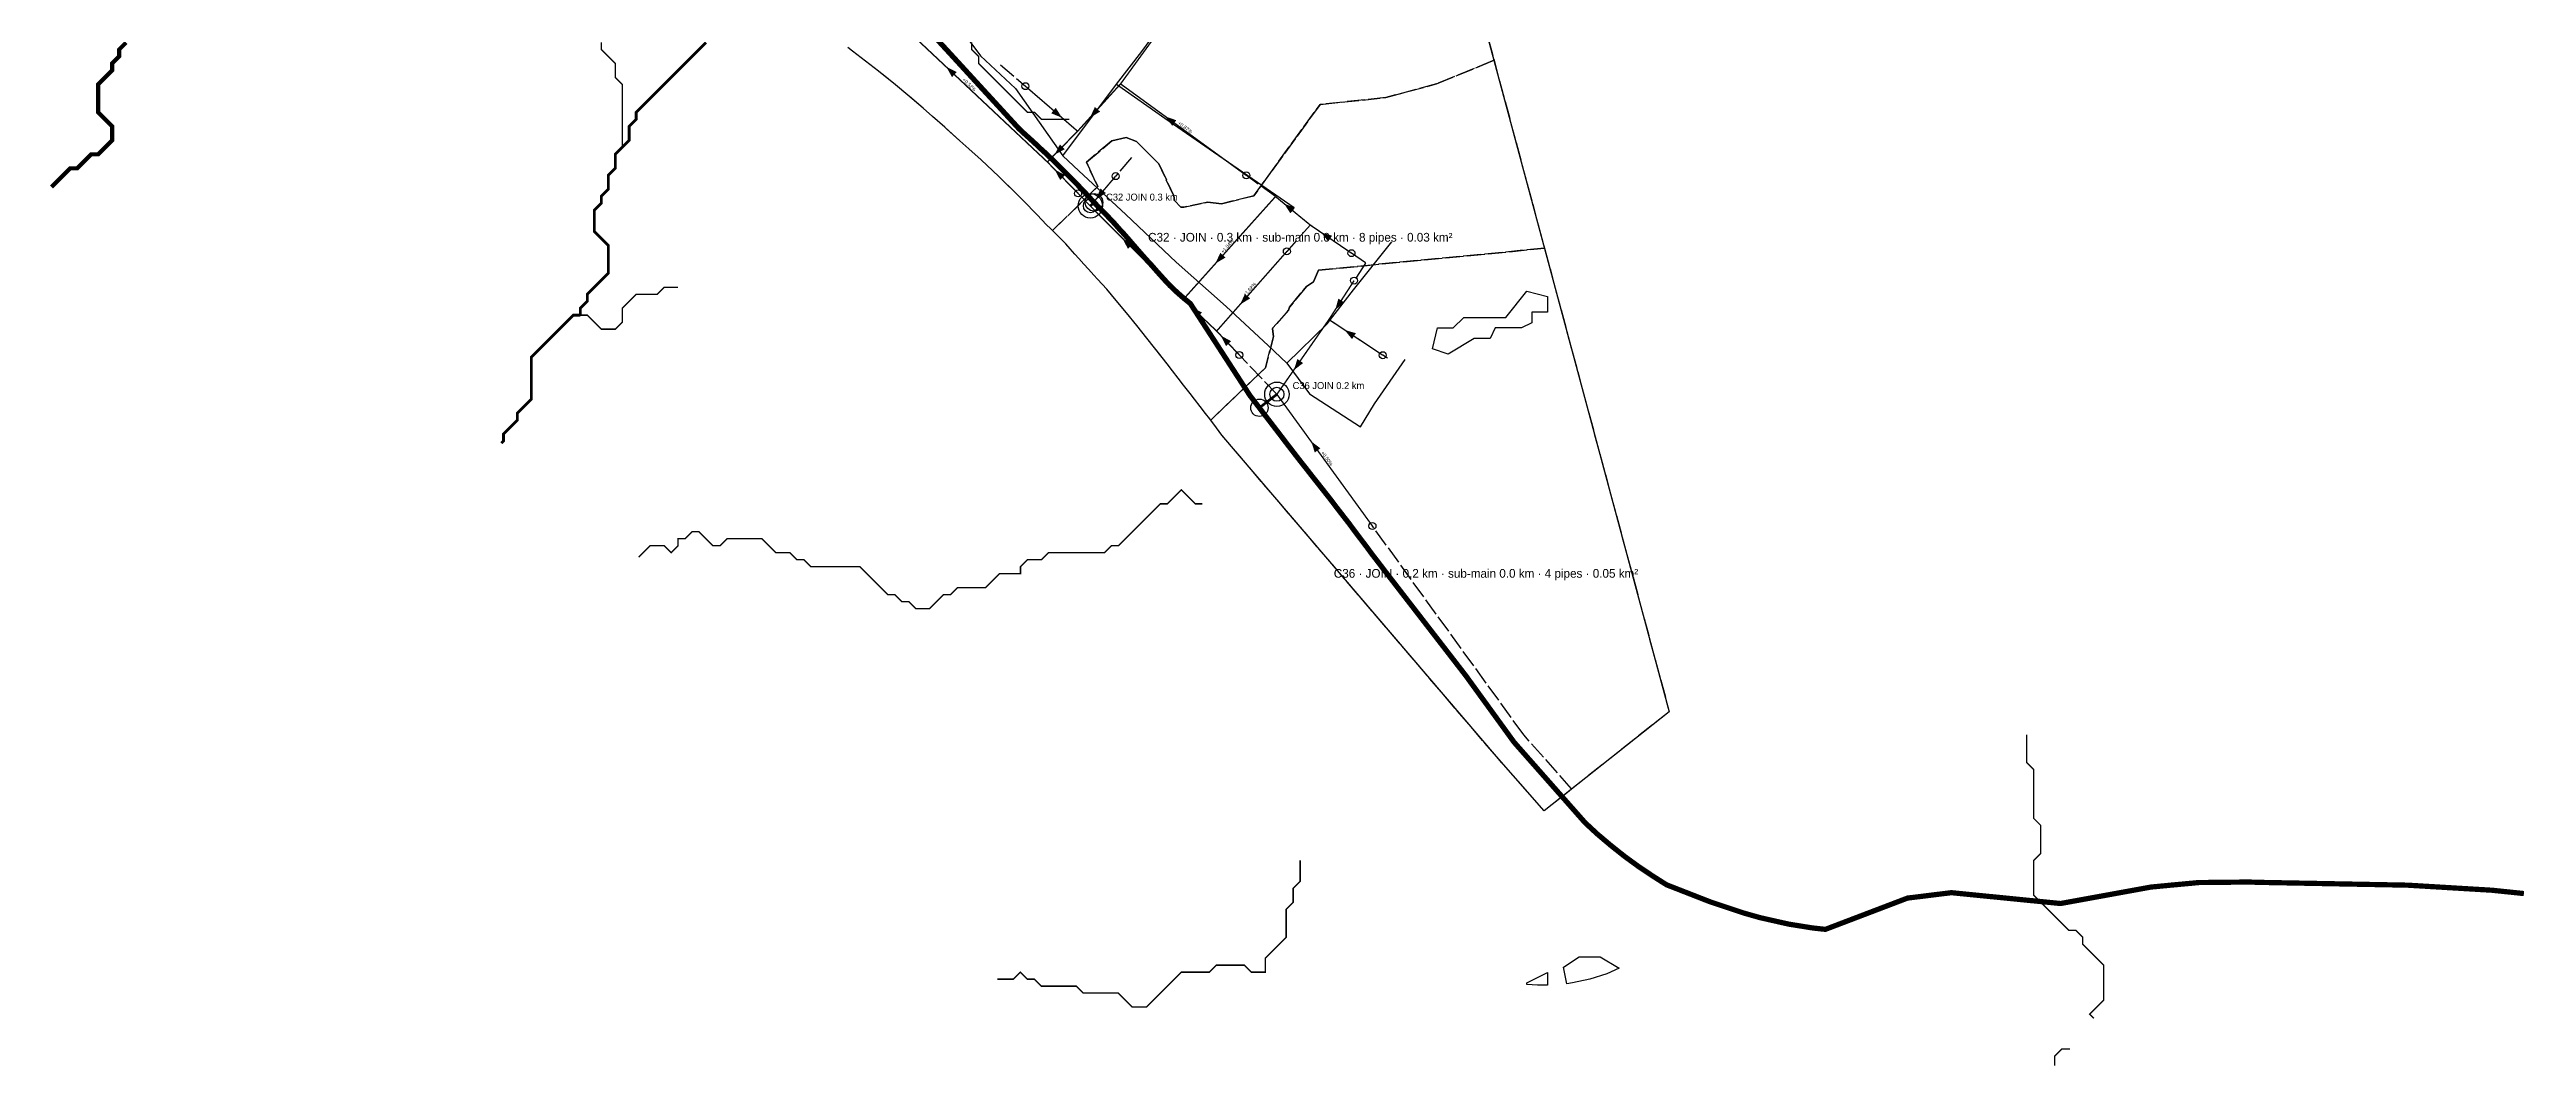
# Model space of a CAD drawing. Header units: metres. Extents: x 442821 to 452274, y 2561971 to 2571293.
# Drawn here: x 450536 to 451954, y 2566590 to 2567172 of the extents above; entities that cross this region are included whole.
import ezdxf
from ezdxf.enums import TextEntityAlignment as Align

# ---------------------------------------------------------------- set-up
doc = ezdxf.new("R2010")
doc.units = ezdxf.units.M
doc.header["$LTSCALE"] = 8
doc.linetypes.add('DASHDOT', pattern=[3.556, 2.54, -0.508, 0, -0.508])
doc.linetypes.add('DASHED', pattern=[1.524, 1.27, -0.254])
for name, color, linetype in [('A_ARROWS', 7, 'Continuous'), ('A_BRANCH', 7, 'Continuous'), ('A_BUILT_2006', 252, 'Continuous'), ('A_CATCH_LABEL', 7, 'Continuous'), ('A_CATCHMENTS', 7, 'Continuous'), ('A_ENVELOPE', 3, 'Continuous'), ('A_GRADIENT', 8, 'Continuous'), ('A_HEAD_GAP', 8, 'Continuous'), ('A_HEADS', 8, 'Continuous'), ('A_JOIN_LINK', 6, 'Continuous'), ('A_LATERAL', 7, 'Continuous'), ('A_MAIN_PIPE', 5, 'Continuous'), ('A_OUTLET_LABEL', 7, 'Continuous'), ('A_OUTLETS', 7, 'Continuous'), ('A_STREAMS', 5, 'Continuous'), ('A_WADI', 4, 'Continuous')]:
    doc.layers.add(name, color=color, linetype=linetype)

msp = doc.modelspace()

# ---------------------------------------------------------------- linework, layer by layer
at = {"layer": 'A_ARROWS', "color": 2}
for points in [[(451049.5, 2567162.5), (451055.5, 2567159.5), (451052.8, 2567156.6)], [(451115.8, 2567133.3), (451109.6, 2567135.9), (451112.2, 2567139)], [(451131.8, 2567133.4), (451134.6, 2567139.5), (451137.6, 2567136.8)], [(451174.8, 2567134.1), (451181.2, 2567131.9), (451178.9, 2567128.7)], [(451111.5, 2567112.2), (451114.6, 2567118.1), (451117.4, 2567115.3)], [(451111.6, 2567103.6), (451117.5, 2567100.5), (451114.7, 2567097.7)], [(451272.2, 2567023.3), (451274, 2567029.8), (451277.3, 2567027.6)], [(451277.6, 2567011.8), (451284, 2567010), (451281.8, 2567006.6)], [(451248.5, 2566988.8), (451250.5, 2566995.2), (451253.8, 2566992.9)], [(451258.4, 2566948.1), (451263.7, 2566944.1), (451260.5, 2566941.7)]]:
    msp.add_solid(points, dxfattribs=at)
at = {"layer": 'A_ARROWS', "color": 1}
for points in [[(451135.2, 2567086.6), (451137.8, 2567092.8), (451140.9, 2567090.2)], [(451242.9, 2567084.2), (451249.1, 2567081.7), (451246.5, 2567078.6)], [(451150.4, 2567064.2), (451156.4, 2567061.1), (451153.5, 2567058.3)], [(451264, 2567067.7), (451270.4, 2567065.8), (451268.2, 2567062.5)], [(451203.6, 2567049.9), (451206.4, 2567056), (451209.4, 2567053.3)], [(451217.7, 2567026.4), (451220.5, 2567032.5), (451223.5, 2567029.9)], [(451189.9, 2567024.8), (451195.9, 2567021.8), (451193.2, 2567018.9)], [(451206.7, 2567008.6), (451212.6, 2567005.4), (451209.7, 2567002.6)]]:
    msp.add_solid(points, dxfattribs=at)
at = {"layer": 'A_BRANCH', "color": 2, "const_width": 0.8}
for points in [[(451221.3, 2567100.3), (451149.3, 2567152.7)], [(451125, 2567090), (451107.4, 2567108)]]:
    msp.add_lwpolyline(points, dxfattribs=at)
at = {"layer": 'A_BRANCH', "color": 1, "const_width": 0.8}
for points in [[(451281.5, 2567055.8), (451257.9, 2567071.9)], [(451244.5, 2567056.8), (451204.3, 2567011.2)], [(451217.3, 2566997.5), (451204.3, 2567011.2)]]:
    msp.add_lwpolyline(points, dxfattribs=at)
at = {"layer": 'A_BUILT_2006', "color": 252}
for points in [[(451048.8, 2567195.9), (451069.1, 2567168.7)], [(451161.4, 2567171.2), (451169, 2567181.3), (451181, 2567189.7)], [(451146.9, 2567152.6), (451161.4, 2567171.2)], [(451069.1, 2567168.7), (451089.2, 2567150)], [(451089.2, 2567150), (451116.2, 2567111.6)], [(451116.2, 2567111.6), (451146.9, 2567152.6)], [(451146.9, 2567152.6), (451174.6, 2567133)], [(451174.6, 2567133), (451202.5, 2567113.9)], [(451202.5, 2567113.9), (451222.2, 2567100.3)], [(451116.2, 2567111.6), (451125.4, 2567103)], [(451125.4, 2567103), (451152.4, 2567077.9)], [(451222.2, 2567100.3), (451248.7, 2567082)], [(451152.4, 2567077.9), (451181.2, 2567050.7)], [(451282.6, 2567034.8), (451304.6, 2567062.2)], [(451181.2, 2567050.7), (451209.8, 2567025.2)], [(451267.6, 2567015.4), (451282.6, 2567034.8)], [(451209.8, 2567025.2), (451233.8, 2567003)], [(451244.4, 2566992.9), (451267.6, 2567015.4)], [(451233.8, 2567003), (451244.4, 2566992.9)], [(451244.4, 2566992.9), (451257.5, 2566975.2)], [(451294.7, 2566969.6), (451312.2, 2566994.9)], [(451257.5, 2566975.2), (451286.7, 2566956.4)], [(451286.7, 2566956.4), (451294.7, 2566969.6)]]:
    msp.add_lwpolyline(points, dxfattribs=at)
at = {"layer": 'A_CATCHMENTS', "color": 2, "linetype": 'DASHED'}
msp.add_lwpolyline([(451207.7, 2567743.8), (451363.1, 2567166.2), (451330.2, 2567152.7), (451301.2, 2567144.9), (451263.5, 2567140.9), (451225.6, 2567088.7), (451207.1, 2567084), (451199.2, 2567085), (451185.6, 2567082.1), (451183.8, 2567082.1), (451180.2, 2567086), (451179.8, 2567088.6), (451171.2, 2567107), (451158.4, 2567119.7), (451152.5, 2567122.1), (451144.3, 2567120.1), (451129.8, 2567107.8), (451136.2, 2567094), (451110.3, 2567068.7), (451109.1, 2567069.9), (451106.9, 2567072.1), (451104.2, 2567074.9), (451101.5, 2567077.7), (451098.9, 2567080.5), (451096.2, 2567083.3), (451089.5, 2567089.9), (451079.7, 2567099.6), (451076.2, 2567102.9), (451069.4, 2567109.2), (451062.5, 2567115.5), (451057.3, 2567120.1), (451048.6, 2567127.9), (451041.7, 2567134.1), (451036.3, 2567138.9), (451027.6, 2567146.3), (451020.4, 2567152.2), (451010.7, 2567160), (451005.8, 2567163.8), (450998.4, 2567169.5), (450995.8, 2567171.5), (450993.2, 2567173.5)], dxfattribs=at)
at = {"layer": 'A_CATCHMENTS', "color": 1, "linetype": 'DASHED'}
msp.add_lwpolyline([(451136.2, 2567094), (451129.8, 2567107.8), (451144.3, 2567120.1), (451152.5, 2567122.1), (451158.4, 2567119.7), (451171.2, 2567107), (451179.8, 2567088.6), (451180.2, 2567086), (451183.8, 2567082.1), (451185.6, 2567082.1), (451199.2, 2567085), (451207.1, 2567084), (451225.6, 2567088.7), (451263.5, 2567140.9), (451301.2, 2567144.9), (451330.2, 2567152.7), (451363.1, 2567166.2), (451392, 2567058.6), (451262.7, 2567046.1), (451259.8, 2567039.3), (451255.7, 2567036.8), (451246.1, 2567024.9), (451245.5, 2567023.2), (451236.5, 2567013.1), (451236.3, 2567012.5), (451236.9, 2567008.1), (451232.2, 2566990.2), (451200.9, 2566960.2), (451200.4, 2566960.9), (451198, 2566964), (451194.9, 2566968.1), (451191.7, 2566972.2), (451189.1, 2566975.5), (451185.4, 2566980.3), (451182.2, 2566984.3), (451179.1, 2566988.4), (451175.9, 2566992.5), (451168.8, 2567001.7), (451164.4, 2567007.2), (451158.6, 2567014.4), (451152.7, 2567021.6), (451146.7, 2567028.7), (451141.4, 2567035.1), (451138.7, 2567038), (451136.1, 2567040.9), (451134, 2567043.3), (451130.9, 2567046.7), (451128.3, 2567049.5), (451125.4, 2567052.8), (451123.2, 2567055.3), (451120.5, 2567058.2), (451117.9, 2567061.1), (451115.9, 2567063.2), (451112.4, 2567066.7), (451110.3, 2567068.7), (451136.2, 2567094)], close=True, dxfattribs=at)
at = {"layer": 'A_CATCHMENTS', "color": 2, "linetype": 'DASHED'}
msp.add_lwpolyline([(451232.2, 2566990.2), (451236.9, 2567008.1), (451236.3, 2567012.5), (451236.5, 2567013.1), (451245.5, 2567023.2), (451246.1, 2567024.9), (451255.7, 2567036.8), (451259.8, 2567039.3), (451262.7, 2567046.1), (451392, 2567058.6), (451463.4, 2566793.3), (451391.8, 2566736.6), (451364.5, 2566767.6), (451207.2, 2566951.7), (451204.2, 2566955.8), (451200.9, 2566960.2), (451232.2, 2566990.2)], close=True, dxfattribs=at)
at = {"layer": 'A_ENVELOPE', "color": 3}
msp.add_lwpolyline([(451207.7, 2567743.8), (451463.4, 2566793.3), (451391.8, 2566736.6), (451364.5, 2566767.6), (451207.2, 2566951.7), (451204.2, 2566955.8), (451200.4, 2566960.9), (451198, 2566964), (451194.9, 2566968.1), (451191.7, 2566972.2), (451189.1, 2566975.5), (451185.4, 2566980.3), (451182.2, 2566984.3), (451179.1, 2566988.4), (451175.9, 2566992.5), (451168.8, 2567001.7), (451164.4, 2567007.2), (451158.6, 2567014.4), (451152.7, 2567021.6), (451146.7, 2567028.7), (451141.4, 2567035.1), (451138.7, 2567038), (451136.1, 2567040.9), (451134, 2567043.3), (451130.9, 2567046.7), (451128.3, 2567049.5), (451125.4, 2567052.8), (451123.2, 2567055.3), (451120.5, 2567058.2), (451117.9, 2567061.1), (451115.9, 2567063.2), (451112.4, 2567066.7), (451109.1, 2567069.9), (451106.9, 2567072.1), (451104.2, 2567074.9), (451101.5, 2567077.7), (451098.9, 2567080.5), (451096.2, 2567083.3), (451089.5, 2567089.9), (451079.7, 2567099.6), (451076.2, 2567102.9), (451069.4, 2567109.2), (451062.5, 2567115.5), (451057.3, 2567120.1), (451048.6, 2567127.9), (451041.7, 2567134.1), (451036.3, 2567138.9), (451027.6, 2567146.3), (451020.4, 2567152.2), (451010.7, 2567160), (451005.8, 2567163.8), (450998.4, 2567169.5), (450995.8, 2567171.5), (450993.2, 2567173.5)], dxfattribs=at)
at = {"layer": 'A_HEAD_GAP', "color": 8, "linetype": 'DASHED'}
for points in [[(451080.6, 2567163.7), (451094.8, 2567151.4)], [(451155.5, 2567110.5), (451146.5, 2567099.9)], [(451238, 2567088.2), (451221.3, 2567100.3)], [(451132, 2567082.8), (451125, 2567090)], [(451257.9, 2567071.9), (451244.5, 2567056.8)], [(451289.5, 2567050.1), (451289.6, 2567050.3), (451281.5, 2567055.8)], [(451289.5, 2567050.1), (451283, 2567040.1)], [(451238.8, 2566975), (451217.3, 2566997.5)], [(451302.2, 2566995.6), (451299.4, 2566997.4)], [(451407.5, 2566749.1), (451380.1, 2566780.1), (451293.5, 2566899.6)]]:
    msp.add_lwpolyline(points, dxfattribs=at)
at = {"layer": 'A_HEADS', "color": 2}
for centre in [(451094.8, 2567151.4), (451221.3, 2567100.3), (451125, 2567090), (451283, 2567040.1), (451299.4, 2566997.4), (451293.5, 2566899.6)]:
    msp.add_circle(centre, 2, dxfattribs=at)
at = {"layer": 'A_HEADS', "color": 1}
for centre in [(451146.5, 2567099.9), (451244.5, 2567056.8), (451281.5, 2567055.8), (451217.3, 2566997.5)]:
    msp.add_circle(centre, 2, dxfattribs=at)
at = {"layer": 'A_JOIN_LINK', "color": 6, "const_width": 1.5}
for points in [[(451132, 2567082.9), (451134.1, 2567084.9)], [(451238.8, 2566975), (451228.8, 2566967.3)]]:
    msp.add_lwpolyline(points, dxfattribs=at)
at = {"layer": 'A_JOIN_LINK', "color": 6}
for centre in [(451134.1, 2567084.9), (451228.8, 2566967.3)]:
    msp.add_circle(centre, 5, dxfattribs=at)
at = {"layer": 'A_LATERAL', "color": 2, "const_width": 0.8}
for points in [[(451192.6, 2567213), (451170.3, 2567181.6), (451149.3, 2567152.7)], [(451107.4, 2567108), (451015.7, 2567194.2)], [(451149.3, 2567152.7), (451124.7, 2567125.6)], [(451283, 2567040.1), (451268.6, 2567017.8)], [(451268.6, 2567017.8), (451238.8, 2566975)], [(451299.4, 2566997.4), (451268.6, 2567017.8)]]:
    msp.add_lwpolyline(points, dxfattribs=at)
at = {"layer": 'A_LATERAL', "color": 2, "linetype": 'DASHDOT', "const_width": 0.8}
msp.add_lwpolyline([(451094.8, 2567151.4), (451124.7, 2567125.6)], dxfattribs=at)
at = {"layer": 'A_LATERAL', "color": 2, "linetype": 'DASHED', "const_width": 0.8}
for points in [[(451124.7, 2567125.6), (451107.4, 2567108)], [(451293.5, 2566899.6), (451238.8, 2566975)]]:
    msp.add_lwpolyline(points, dxfattribs=at)
at = {"layer": 'A_LATERAL', "color": 1, "linetype": 'DASHED', "const_width": 0.8}
msp.add_lwpolyline([(451146.5, 2567099.9), (451132, 2567082.8)], dxfattribs=at)
at = {"layer": 'A_LATERAL', "color": 1, "const_width": 0.8}
for points in [[(451238, 2567088.2), (451185.2, 2567029.3)], [(451257.9, 2567071.9), (451238, 2567088.2)], [(451185.2, 2567029.3), (451132, 2567082.8)], [(451204.3, 2567011.2), (451185.2, 2567029.3)]]:
    msp.add_lwpolyline(points, dxfattribs=at)
at = {"layer": 'A_MAIN_PIPE', "color": 5, "const_width": 3}
msp.add_lwpolyline([(451952.7, 2566689.2), (451934.4, 2566691.1), (451886.1, 2566694), (451801.6, 2566695.6), (451794.9, 2566695.8), (451776.5, 2566695.6), (451766.6, 2566695.5), (451750.5, 2566694), (451739.1, 2566692.9), (451687.4, 2566683.5), (451624.9, 2566689.7), (451599.8, 2566686.6), (451552.8, 2566668.7), (451545.5, 2566669.5), (451531.8, 2566671.7), (451515.4, 2566675.4), (451505.9, 2566678.1), (451487, 2566684.4), (451461.9, 2566694.2), (451453.7, 2566699.4), (451445.8, 2566704.7), (451437.7, 2566710.6), (451429.9, 2566716.8), (451422.2, 2566723.3), (451415.2, 2566729.8), (451374.6, 2566775.8), (451346.9, 2566814), (451300.2, 2566874.4), (451297.1, 2566878.5), (451293.3, 2566883.4), (451290.3, 2566887.5), (451287.1, 2566891.7), (451283.4, 2566896.6), (451280, 2566901.2), (451277.5, 2566904.4), (451273, 2566910.2), (451269.6, 2566914.7), (451266.2, 2566919), (451262.5, 2566923.7), (451259, 2566928.1), (451255.5, 2566932.6), (451252, 2566937), (451244.9, 2566946.2), (451239.5, 2566953.3), (451234.1, 2566960.3), (451226.2, 2566970.6), (451223.3, 2566974.4), (451189.2, 2567027), (451185.6, 2567029.9), (451181.6, 2567033.4), (451177.5, 2567037.3), (451174.6, 2567040.4), (451170.1, 2567045.4), (451167.4, 2567048.5), (451164.7, 2567051.4), (451162, 2567054.4), (451159.3, 2567057.5), (451156.7, 2567060.5), (451154.1, 2567063.5), (451151.6, 2567066.4), (451148.6, 2567069.6), (451145.9, 2567072.7), (451142.4, 2567076.4), (451140.3, 2567078.6), (451137.4, 2567081.5), (451134.6, 2567084.4), (451133, 2567086.1), (451129.1, 2567090.3), (451126.3, 2567093.2), (451123.5, 2567096.2), (451120.6, 2567099.1), (451117.2, 2567102.5), (451114.9, 2567104.8), (451112, 2567107.7), (451110.3, 2567109.3), (451106, 2567113.4), (451103, 2567116.1), (451100.6, 2567118.4), (451097.1, 2567121.6), (451094.1, 2567124.3), (451091.1, 2567127.1), (451044.5, 2567177.9)], dxfattribs=at)
at = {"layer": 'A_OUTLETS', "color": 5}
for centre, radius in [((451132, 2567082.9), 7), ((451132, 2567082.9), 4), ((451238.8, 2566975), 7), ((451238.8, 2566975), 4)]:
    msp.add_circle(centre, radius, dxfattribs=at)
at = {"layer": 'A_STREAMS', "color": 5}
for points, const_width in [([(450580, 2567176.4), (450576, 2567172.4), (450576, 2567168.4), (450572, 2567164.4), (450572, 2567160.4), (450568, 2567156.4), (450564, 2567152.4), (450564, 2567148.4), (450564, 2567144.4), (450564, 2567140.4), (450564, 2567136.4), (450568, 2567132.4), (450572, 2567128.4), (450572, 2567124.4), (450572, 2567120.4), (450568, 2567116.4), (450564, 2567112.4), (450560, 2567112.4), (450556, 2567108.4), (450552, 2567104.4), (450548, 2567104.4), (450544, 2567100.4), (450540, 2567096.4), (450537.3, 2567093.7)], 2.4), ([(450852, 2567176.4), (450852, 2567172.4), (450856, 2567168.4), (450860, 2567164.4), (450860, 2567160.4), (450860, 2567156.4), (450864, 2567152.4), (450864, 2567148.4), (450864, 2567144.4), (450864, 2567140.4), (450864, 2567136.4), (450864, 2567132.4), (450864, 2567128.4), (450864, 2567124.4), (450864, 2567120.4), (450864, 2567116.4)], 0.8), ([(450912, 2567176.4), (450908, 2567172.4), (450904, 2567168.4), (450900, 2567164.4), (450896, 2567160.4), (450892, 2567156.4), (450888, 2567152.4), (450884, 2567148.4), (450880, 2567144.4), (450876, 2567140.4), (450872, 2567136.4), (450872, 2567132.4), (450868, 2567128.4), (450868, 2567124.4), (450868, 2567120.4), (450864, 2567116.4)], 1.6), ([(451120, 2567132.4), (451116, 2567132.4), (451112, 2567132.4), (451108, 2567132.4), (451104, 2567132.4), (451100, 2567136.4), (451096, 2567136.4), (451092, 2567140.4), (451088, 2567144.4), (451084, 2567148.4), (451080, 2567152.4), (451076, 2567156.4), (451072, 2567160.4), (451068, 2567164.4), (451068, 2567168.4), (451064, 2567172.4), (451064, 2567176.4)], 0.8), ([(450864, 2567116.4), (450860, 2567112.4), (450860, 2567108.4), (450860, 2567104.4), (450856, 2567100.4), (450856, 2567096.4), (450856, 2567092.4), (450852, 2567088.4), (450852, 2567084.4), (450848, 2567080.4), (450848, 2567076.3), (450848, 2567072.3), (450848, 2567068.3), (450852, 2567064.3), (450856, 2567060.3), (450856, 2567056.3), (450856, 2567052.3), (450856, 2567048.3), (450856, 2567044.3), (450852, 2567040.3), (450848, 2567036.3), (450844, 2567032.3), (450844, 2567028.3), (450840, 2567024.3), (450840, 2567020.3)], 1.6), ([(450896, 2567036.3), (450892, 2567036.3), (450888, 2567036.3), (450884, 2567032.3), (450880, 2567032.3), (450876, 2567032.3), (450872, 2567032.3), (450868, 2567028.3), (450864, 2567024.3), (450864, 2567020.3), (450864, 2567016.3), (450860, 2567012.3), (450856, 2567012.3), (450852, 2567012.3), (450848, 2567016.3), (450844, 2567020.3), (450840, 2567020.3)], 0.8), ([(450840, 2567020.3), (450836, 2567020.3), (450832, 2567016.3), (450828, 2567012.3), (450824, 2567008.3), (450820, 2567004.3), (450816, 2567000.3), (450812, 2566996.3), (450812, 2566992.3), (450812, 2566988.3), (450812, 2566984.3), (450812, 2566980.3), (450812, 2566976.3), (450812, 2566972.3), (450808, 2566968.3), (450804, 2566964.3), (450804, 2566960.3), (450800, 2566956.3), (450796, 2566952.3), (450796, 2566948.3), (450794.8, 2566947.1)], 1.6), ([(451196.1, 2566912.3), (451192.1, 2566912.3), (451188.1, 2566916.3), (451184.1, 2566920.3), (451180.1, 2566916.3), (451176.1, 2566912.3), (451172.1, 2566912.3), (451168.1, 2566908.3), (451164, 2566904.3), (451160, 2566900.3), (451156, 2566896.3), (451152, 2566892.3), (451148, 2566888.3), (451144, 2566888.3), (451140, 2566884.3), (451136, 2566884.3), (451132, 2566884.3), (451128, 2566884.3), (451124, 2566884.3), (451120, 2566884.3), (451116, 2566884.3), (451112, 2566884.3), (451108, 2566884.3), (451104, 2566880.3), (451100, 2566880.3), (451096, 2566880.3), (451092, 2566876.3), (451092, 2566872.3), (451088, 2566872.3), (451084, 2566872.3), (451080, 2566872.3), (451076, 2566868.3), (451072, 2566864.3), (451068, 2566864.3), (451064, 2566864.3), (451060, 2566864.3), (451056, 2566864.3), (451052, 2566860.3), (451048, 2566860.3), (451044, 2566856.3), (451040, 2566852.3), (451036, 2566852.3), (451032, 2566852.3), (451028, 2566856.3), (451024, 2566856.3), (451020, 2566860.3), (451016, 2566860.3), (451012, 2566864.3), (451008, 2566868.3), (451004, 2566872.3), (451000, 2566876.3), (450996, 2566876.3), (450992, 2566876.3), (450988, 2566876.3), (450984, 2566876.3), (450980, 2566876.3), (450976, 2566876.3), (450972, 2566876.3), (450968, 2566880.3), (450964, 2566880.3), (450960, 2566884.3), (450956, 2566884.3), (450952, 2566884.3), (450948, 2566888.3), (450944, 2566892.3), (450940, 2566892.3), (450936, 2566892.3), (450932, 2566892.3), (450928, 2566892.3), (450924, 2566892.3), (450920, 2566888.3), (450916, 2566888.3), (450912, 2566892.3), (450908, 2566896.3), (450904, 2566896.3), (450900, 2566892.3), (450896, 2566892.3), (450896, 2566888.3), (450892, 2566884.3), (450888, 2566888.3), (450884, 2566888.3), (450880, 2566888.3), (450876, 2566884.3), (450873.4, 2566881.7)], 0.8), ([(451668.1, 2566780.2), (451668.1, 2566776.2), (451668.1, 2566772.2), (451668.1, 2566768.2), (451668.1, 2566764.2), (451672.1, 2566760.2), (451672.1, 2566756.2), (451672.1, 2566752.2), (451672.1, 2566748.2), (451672.1, 2566744.2), (451672.1, 2566740.2), (451672.1, 2566736.2), (451672.1, 2566732.2), (451676.1, 2566728.2), (451676.1, 2566724.2), (451676.1, 2566720.2), (451676.1, 2566716.2), (451676.1, 2566712.2), (451672.1, 2566708.2), (451672.1, 2566704.2), (451672.1, 2566700.2), (451672.1, 2566696.2), (451672.1, 2566692.2), (451672.1, 2566688.2), (451676.1, 2566684.2), (451680.1, 2566680.2), (451684.1, 2566676.2), (451688.1, 2566672.2), (451692.1, 2566668.2), (451696.1, 2566668.2), (451700.1, 2566664.2), (451700.1, 2566660.2), (451704.1, 2566656.2), (451708.1, 2566652.2), (451712.1, 2566648.2), (451712.1, 2566644.2), (451712.1, 2566640.2), (451712.1, 2566636.2), (451712.1, 2566632.2), (451712.1, 2566628.2), (451708.1, 2566624.2), (451704.1, 2566620.2), (451706.5, 2566617.8)], 0.8), ([(451252.1, 2566708.2), (451252.1, 2566704.2), (451252.1, 2566700.2), (451252.1, 2566696.2), (451248.1, 2566692.2), (451248.1, 2566688.2), (451248.1, 2566684.2), (451244.1, 2566680.2), (451244.1, 2566676.2), (451244.1, 2566672.2), (451244.1, 2566668.2), (451244.1, 2566664.2), (451240.1, 2566660.2), (451236.1, 2566656.2), (451232.1, 2566652.2), (451232.1, 2566648.2), (451232.1, 2566644.2), (451228.1, 2566644.2), (451224.1, 2566644.2), (451220.1, 2566648.2), (451216.1, 2566648.2), (451212.1, 2566648.2), (451208.1, 2566648.2), (451204.1, 2566648.2), (451200.1, 2566644.2), (451196.1, 2566644.2), (451192.1, 2566644.2), (451188.1, 2566644.2), (451184.1, 2566644.2), (451180.1, 2566640.2), (451176.1, 2566636.2), (451172.1, 2566632.2), (451168.1, 2566628.2), (451164, 2566624.2), (451160, 2566624.2), (451156, 2566624.2), (451152, 2566628.2), (451148, 2566632.2), (451144, 2566632.2), (451140, 2566632.2), (451136, 2566632.2), (451132, 2566632.2), (451128, 2566632.2), (451124, 2566636.2), (451120, 2566636.2), (451116, 2566636.2), (451112, 2566636.2), (451108, 2566636.2), (451104, 2566636.2), (451100, 2566640.2), (451096, 2566640.2), (451092, 2566644.2), (451088, 2566640.2), (451084, 2566640.2), (451080, 2566640.2), (451078.8, 2566640.2)], 0.8), ([(451692.8, 2566600.2), (451692.1, 2566600.2), (451688.1, 2566600.2), (451684.1, 2566596.2), (451684.1, 2566592.2), (451684.1, 2566590.6)], 0.8)]:
    msp.add_lwpolyline(points, dxfattribs=dict(at, const_width=const_width))
at = {"layer": 'A_WADI', "color": 4}
for points in [[(451393.8, 2567031), (451393.8, 2567022), (451384.8, 2567022), (451384.8, 2567016), (451378.8, 2567013), (451363.8, 2567013), (451360.8, 2567007), (451351.8, 2567007), (451336.8, 2566998), (451327.8, 2567001), (451330.8, 2567013), (451339.8, 2567013), (451345.8, 2567019), (451369.8, 2567019), (451381.8, 2567034), (451393.8, 2567031)], [(451402.8, 2566647), (451411.8, 2566653), (451423.8, 2566653), (451434.8, 2566646.4), (451427.6, 2566643.3), (451418, 2566640.1), (451408.1, 2566638), (451404.7, 2566637.6), (451402.8, 2566647)], [(451381.8, 2566638), (451393.8, 2566644), (451393.8, 2566636.8), (451388, 2566636.7), (451381.8, 2566637.2), (451381.8, 2566638)]]:
    msp.add_lwpolyline(points, close=True, dxfattribs=at)

# ---------------------------------------------------------------- texts
at = {"layer": 'A_CATCH_LABEL', "color": 1}
msp.add_text('C32 · JOIN · 0.3 km · sub-main 0.0 km · 8 pipes · 0.03 km²', height=5, dxfattribs=at).set_placement((451252.2, 2567064.9), align=Align.MIDDLE_CENTER)
at = {"layer": 'A_CATCH_LABEL', "color": 2}
msp.add_text('C36 · JOIN · 0.2 km · sub-main 0.0 km · 4 pipes · 0.05 km²', height=5, dxfattribs=at).set_placement((451358.5, 2566872.5), align=Align.MIDDLE_CENTER)
at = {"layer": 'A_GRADIENT', "color": 2}
for s, rotation, p in [('+0.52%', 316.7381, (451061.6, 2567151.1)), ('+0.87%', 324.0137, (451185.3, 2567126.5)), ('+0.50%', 305.9379, (451266.2, 2566937.3))]:
    msp.add_text(s, height=2, rotation=rotation, dxfattribs=at).set_placement(p, align=Align.BOTTOM_CENTER)
at = {"layer": 'A_GRADIENT', "color": 1}
for s, rotation, p in [('+0.65%', 314.7935, (451158.6, 2567056.1)), ('+1.04%', 48.1565, (451211.6, 2567058.7)), ('+1.62%', 48.5665, (451224.4, 2567034))]:
    msp.add_text(s, height=2, rotation=rotation, dxfattribs=at).set_placement(p, align=Align.BOTTOM_CENTER)
at = {"layer": 'A_OUTLET_LABEL', "color": 5}
for s, p in [('C32 JOIN 0.3 km', (451141, 2567085.9)), ('C36 JOIN 0.2 km', (451247.8, 2566978))]:
    msp.add_text(s, height=4, dxfattribs=at).set_placement(p)

doc.saveas('drawing.dxf')
